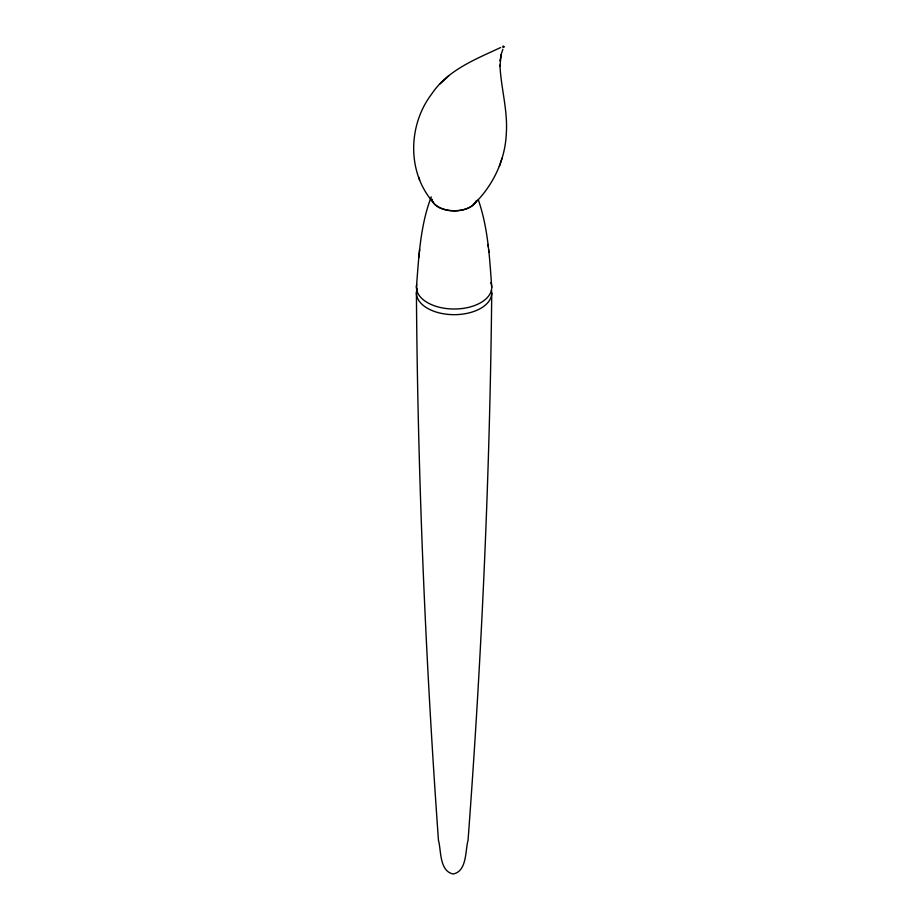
<?xml version="1.0" encoding="UTF-8"?>
<svg xmlns="http://www.w3.org/2000/svg" width="920" height="920" viewBox="0 0 920 920"><rect width="100%" height="100%" fill="white"/><g stroke="black" fill="none" stroke-linecap="round" stroke-linejoin="round"><path stroke-width="1.38" d="M491.74 293.008C489.888 475.594 481.62 658.226 468.05 840.305C465.14 850.436 467.233 871.159 453.203 874C439.185 871.136 441.324 850.413 438.449 840.27C425.431 658.156 417.703 475.525 416.415 292.928M500.216 60.133L500.1 60.869L501.159 54.383L499.94 66.309L499.951 65.147C500.951 88.021 507.932 110.412 506.31 133.457C505.218 160.206 492.947 185.679 473.857 204.263M416.426 287.27C418.83 256.898 420.221 225.607 431.25 196.845M419.681 249.481L418.796 257.462M501.089 54.786L502.849 49.243M499.399 166.439L502.067 158.09M500.664 47.518C477.043 58.661 447.833 69.736 431.894 93.736C407.916 124.913 406.847 172.373 433.297 202.469M448.856 75.681L440.07 83.904M478.204 199.525C488.094 227.665 489.589 257.853 491.74 287.351M418.692 177.169L419.623 180.136M487.991 244.433L488.278 246.997M488.589 249.55L488.888 252.172M491.418 290.168A37.662 21.7 0.1 0 1 452.433 314.651A37.662 21.7 0.1 0 1 417.312 288.224M490.854 282.647A37.662 21.7 0.1 0 1 455.733 308.993A37.662 21.7 0.1 0 1 416.748 284.441M476.111 201.227A22.666 13.064 0.1 0 1 452.743 210.852A22.666 13.064 0.1 0 1 431.756 199.513M476.123 201.1A22.666 13.179 0.6 0 1 452.755 210.691A22.666 13.179 0.6 0 1 431.767 199.134M504.01 46.874C502.171 48.978 502.538 44.125 504.01 46.874"/></g></svg>
